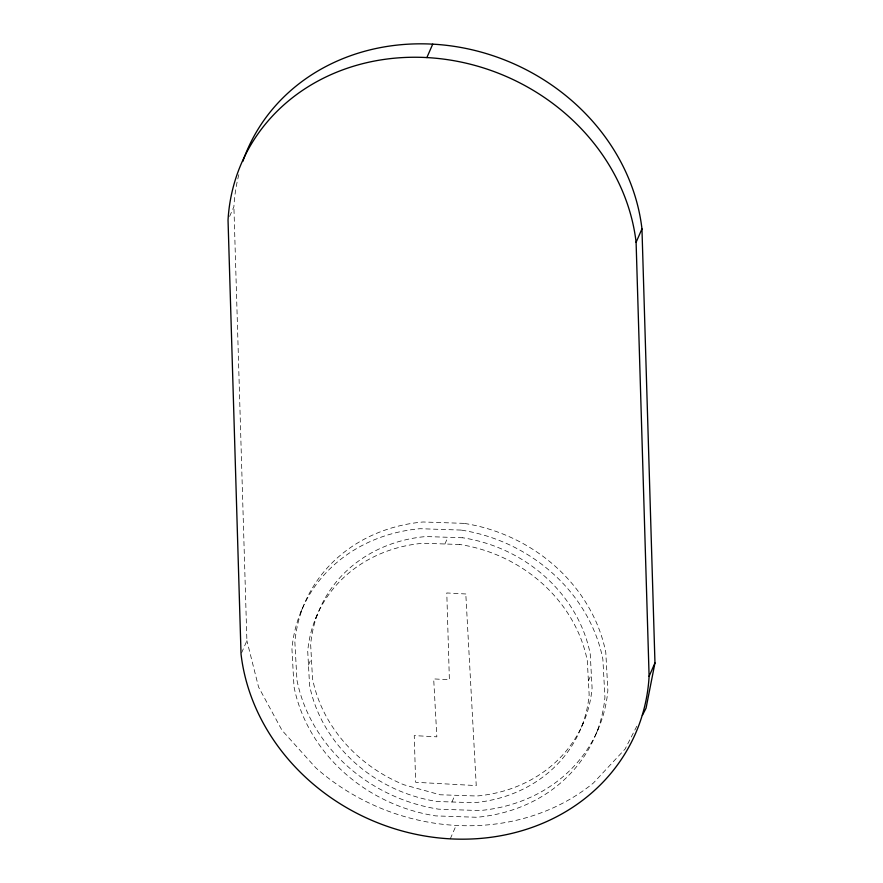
<?xml version="1.0" encoding="UTF-8"?>
<svg xmlns="http://www.w3.org/2000/svg" width="883" height="883" viewBox="0 0 883 883"><rect width="100%" height="100%" fill="white"/><g stroke="black" fill="none" stroke-linecap="round" stroke-linejoin="round"><path stroke-width="0.66" stroke-dasharray="4.42 3.31" d="M229.624 216.423L233.896 206.655A208.311 185.11 23.6 0 1 238.907 174.348M241.567 652.901L246.898 640.694L233.896 206.655M300.54 612.692L303.476 605.981M315.463 618.773L318.388 612.062M308.476 665.042L311.401 658.321M444.922 543.994L447.858 537.283M451.953 801.985L454.877 795.274M450.275 838.85L456.136 825.428M588.398 680.936L591.334 674.226M581.411 727.195L584.347 720.484M596.334 733.276L599.259 726.566M636.82 726.168L625.131 748.994L593.475 782.945A208.311 185.11 23.6 0 1 315.805 767.824L282.008 730.307L258.564 687.051L246.898 640.694M464.016 523.365L423.078 521.985A159.724 141.931 23.6 0 0 294.867 642.151L296.931 679.954A159.724 141.931 23.6 0 0 438.73 809.181L479.668 810.561A159.724 141.931 23.6 0 0 607.868 690.407L605.804 652.592A159.724 141.931 23.6 0 0 464.016 523.365M461.081 530.076L420.142 528.707A159.724 141.931 23.6 0 0 291.942 648.862L293.995 686.676A159.724 141.931 23.6 0 0 435.794 815.903L476.732 817.272A159.724 141.931 23.6 0 0 604.932 697.117L602.879 659.303A159.724 141.931 23.6 0 0 461.081 530.076M462.736 537.78L425.926 536.544A143.609 127.616 23.6 0 0 310.661 644.579L312.505 678.574A143.609 127.616 23.6 0 0 403.973 784.777L439.999 794.766L476.809 796.002A143.609 127.616 23.6 0 0 592.085 687.967L590.23 653.972A143.609 127.616 23.6 0 0 462.736 537.78M459.8 544.491L423.001 543.255A143.609 127.616 23.6 0 0 307.726 651.301L309.58 685.296A143.609 127.616 23.6 0 0 437.074 801.488L473.873 802.724A143.609 127.616 23.6 0 0 589.149 694.678L587.294 660.683A143.609 127.616 23.6 0 0 459.8 544.491M465.805 593.983L446.787 592.946L449.381 679.755L433.685 678.906L436.842 736.841L414.248 735.605L415.65 782.283L476.246 785.583L465.805 593.983"/><path stroke-width="1.32" d="M242.814 161.423A208.311 185.11 23.6 0 1 458.134 46.987A208.311 185.11 23.6 0 1 641.963 228.874L654.965 662.923L646.058 708.155L642.36 715.362M654.965 662.923L649.104 676.345A208.311 185.11 23.6 0 1 450.275 838.85A208.311 185.11 23.6 0 1 241.037 654.126L228.035 220.077A208.311 185.11 23.6 0 1 426.864 57.572L432.725 44.15M649.104 676.345L636.102 242.306L641.963 228.874M426.864 57.572A208.311 185.11 23.6 0 1 636.102 242.306"/></g></svg>
